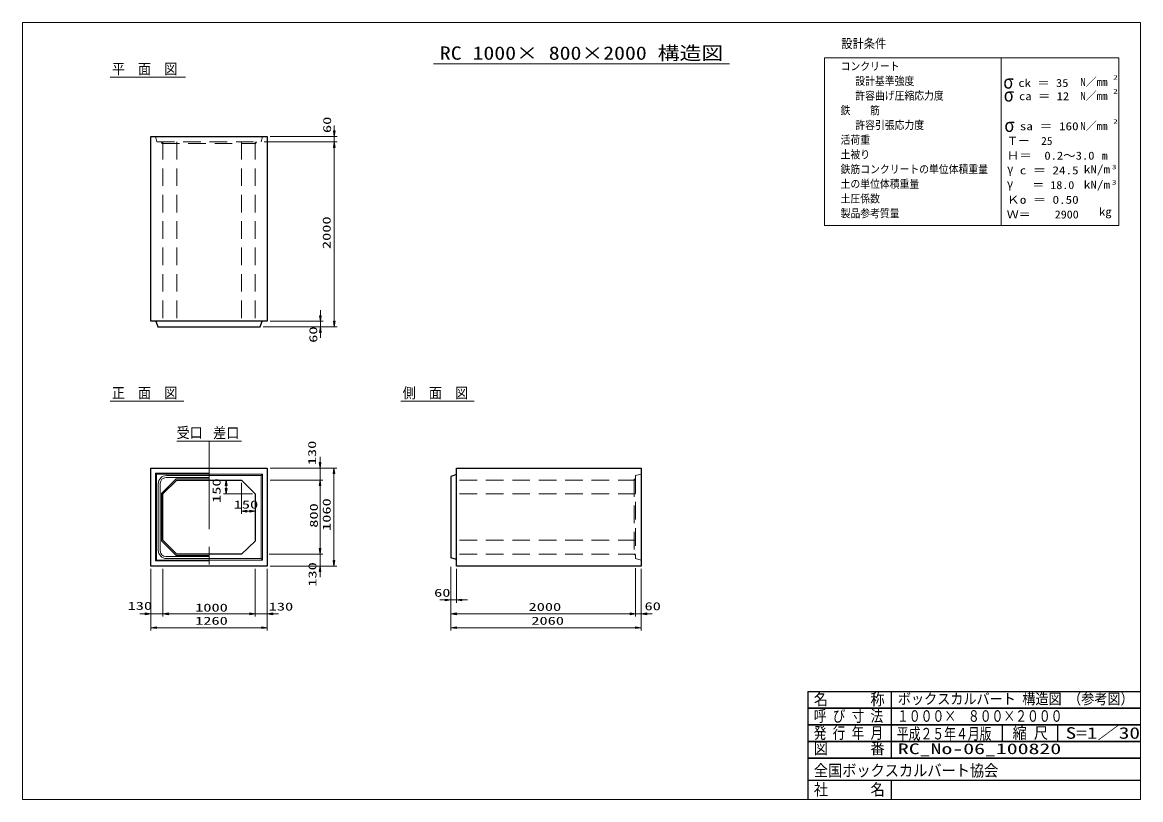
# Model space of a CAD drawing. Units: millimetres on the paper. Extents: x 8 to 412, y 8 to 289.
import ezdxf
from ezdxf.enums import TextEntityAlignment as Align

# ---------------------------------------------------------------- set-up
doc = ezdxf.new("R2010")
doc.units = ezdxf.units.MM
for name, pattern in [('USER1', [9.525, 6.35, -3.175]), ('USER2', [50.8, 31.75, -6.35, 6.35, -6.35]), ('USER3', [1083.763332, 361.244444, -0.01, 361.244444, -0.01, 361.244444, -0.01])]:
    doc.linetypes.add(name, pattern=pattern)
for name, color, linetype, lineweight in [('0_4', 3, 'Continuous', 25), ('BOX', 40, 'Continuous', 13), ('SUNPO', 1, 'USER3', 13), ('TEXT', 2, 'Continuous', 13)]:
    doc.layers.add(name, color=color, linetype=linetype, lineweight=lineweight)
doc.styles.add('ＭＳ ゴシック', font='')
doc.styles.get('ＭＳ ゴシック').set_extended_font_data('MS Gothic')

msp = doc.modelspace()

# ---------------------------------------------------------------- hatches: boundary and pattern name
at = {"layer": 'SUNPO'}
for points in [[(120.494, 249.529), (121.161, 249.529), (120.827, 247.529)], [(120.494, 243.529), (121.161, 243.529), (120.827, 245.529)], [(120.494, 243.529), (121.161, 243.529), (120.827, 245.529)], [(115.494, 182.862), (116.161, 182.862), (115.827, 180.862)], [(115.494, 176.862), (116.161, 176.862), (115.827, 178.862)], [(120.494, 180.862), (121.161, 180.862), (120.827, 178.862)], [(115.375, 129.924), (116.041, 129.924), (115.708, 127.924)], [(120.375, 125.924), (121.041, 125.924), (120.708, 127.924)], [(81.536, 121.591), (82.203, 121.591), (81.87, 123.591)], [(115.375, 121.591), (116.041, 121.591), (115.708, 123.591)], [(115.375, 121.591), (116.041, 121.591), (115.708, 123.591)], [(81.536, 120.591), (82.203, 120.591), (81.87, 118.591)], [(89.323, 112.701), (89.323, 112.034), (87.323, 112.368)], [(90.323, 112.701), (90.323, 112.034), (92.323, 112.368)], [(115.375, 98.924), (116.041, 98.924), (115.708, 96.924)], [(115.375, 98.924), (116.041, 98.924), (115.708, 96.924)], [(115.375, 98.924), (116.041, 98.924), (115.708, 96.924)], [(120.375, 94.591), (121.041, 94.591), (120.708, 92.591)], [(115.375, 90.591), (116.041, 90.591), (115.708, 92.591)], [(115.375, 90.591), (116.041, 90.591), (115.708, 92.591)], [(160.856, 80.677), (160.856, 80.01), (162.856, 80.343)], [(166.856, 80.677), (166.856, 80.01), (164.856, 80.343)], [(52.656, 75.674), (52.656, 75.007), (54.656, 75.34)], [(60.99, 75.674), (60.99, 75.007), (58.99, 75.34)], [(60.99, 75.674), (60.99, 75.007), (58.99, 75.34)], [(90.323, 75.674), (90.323, 75.007), (92.323, 75.34)], [(90.323, 75.674), (90.323, 75.007), (92.323, 75.34)], [(98.656, 75.674), (98.656, 75.007), (96.656, 75.34)], [(164.856, 75.677), (164.856, 75.01), (162.856, 75.343)], [(227.523, 75.677), (227.523, 75.01), (229.523, 75.343)], [(227.523, 75.677), (227.523, 75.01), (229.523, 75.343)], [(233.523, 75.677), (233.523, 75.01), (231.523, 75.343)], [(56.656, 70.674), (56.656, 70.007), (54.656, 70.34)], [(94.656, 70.674), (94.656, 70.007), (96.656, 70.34)], [(164.856, 70.677), (164.856, 70.01), (162.856, 70.343)], [(229.523, 70.677), (229.523, 70.01), (231.523, 70.343)]]:
    msp.add_hatch(color=256, dxfattribs=at).paths.add_polyline_path(points)

# ---------------------------------------------------------------- linework, layer by layer
at = {"layer": '0_4', "color": 6, "lineweight": 13}
for p, q in [((411.667, 288.667), (8.333, 288.667)), ((8.333, 288.667), (8.333, 8.333)), ((411.667, 8.333), (411.667, 288.667)), ((297.686, 275.922), (361.347, 275.922)), ((297.686, 215.439), (297.686, 275.922)), ((361.347, 215.439), (361.347, 275.922)), ((361.347, 275.922), (361.347, 215.439)), ((361.347, 275.922), (403.787, 275.922)), ((403.787, 275.922), (403.787, 215.439)), ((361.347, 215.439), (297.686, 215.439)), ((403.787, 215.439), (361.347, 215.439)), ((8.333, 8.333), (411.667, 8.333))]:
    msp.add_line(p, q, dxfattribs=at)
at = {"layer": '0_4'}
for p, q in [((291.667, 47.333), (411.667, 47.333)), ((291.667, 47.333), (291.667, 8.333)), ((321.667, 47.333), (321.667, 23.333)), ((291.667, 41.333), (411.667, 41.333)), ((411.667, 41.333), (291.667, 41.333)), ((291.667, 35.333), (411.667, 35.333)), ((411.667, 35.333), (291.667, 35.333)), ((361.667, 35.333), (361.667, 29.333)), ((381.667, 35.333), (381.667, 29.333)), ((291.667, 29.333), (411.667, 29.333)), ((411.667, 29.333), (291.667, 29.333)), ((291.667, 23.333), (411.667, 23.333)), ((411.667, 23.333), (291.667, 23.333)), ((291.667, 15.333), (411.667, 15.333)), ((321.667, 15.333), (321.667, 8.333))]:
    msp.add_line(p, q, dxfattribs=at)
at = {"layer": 'BOX', "color": 6, "lineweight": 25}
for p, q in [((54.656, 180.862), (54.656, 247.529)), ((54.656, 247.529), (96.656, 247.529)), ((96.656, 247.529), (96.656, 180.862)), ((96.656, 180.862), (54.656, 180.862)), ((56.49, 180.862), (57.156, 178.862)), ((57.156, 178.862), (94.156, 178.862)), ((94.156, 178.862), (94.823, 180.862)), ((54.656, 92.591), (54.656, 127.924)), ((54.656, 127.924), (96.656, 127.924)), ((96.656, 127.924), (96.656, 92.591)), ((164.856, 125.591), (162.856, 124.924)), ((164.856, 92.591), (164.856, 127.924)), ((164.856, 127.924), (231.523, 127.924)), ((231.523, 127.924), (231.523, 92.591)), ((58.99, 118.591), (63.99, 123.591)), ((63.99, 123.591), (87.323, 123.591)), ((87.323, 123.591), (92.323, 118.591)), ((162.856, 124.924), (162.856, 95.591)), ((58.99, 101.924), (58.99, 118.591)), ((92.323, 118.591), (92.323, 101.591)), ((63.99, 96.924), (58.99, 101.924)), ((92.323, 101.591), (87.323, 96.924)), ((87.323, 96.924), (63.99, 96.924)), ((164.856, 94.924), (162.856, 95.591)), ((96.656, 92.591), (54.656, 92.591)), ((231.523, 92.591), (164.856, 92.591))]:
    msp.add_line(p, q, dxfattribs=at)
at = {"layer": 'BOX', "color": 2, "linetype": 'USER1'}
for p, q in [((56.323, 247.529), (56.823, 245.529)), ((94.99, 247.529), (94.49, 245.529)), ((56.823, 245.529), (94.49, 245.529)), ((58.468, 245.529), (58.644, 245.029)), ((58.644, 245.029), (92.557, 245.029)), ((58.99, 245.529), (58.99, 178.862)), ((63.99, 245.529), (63.99, 178.862)), ((87.323, 245.529), (87.323, 178.862)), ((92.323, 245.529), (92.323, 178.862)), ((92.557, 245.029), (92.772, 245.529)), ((231.523, 125.758), (229.523, 125.258)), ((229.523, 125.258), (229.523, 95.258)), ((229.523, 123.591), (162.856, 123.591)), ((229.523, 124.109), (229.023, 123.911)), ((229.023, 123.911), (229.023, 96.697)), ((229.523, 118.591), (162.856, 118.591)), ((229.523, 101.924), (162.856, 101.924)), ((229.523, 96.924), (162.856, 96.924)), ((229.023, 96.697), (229.523, 96.521)), ((231.523, 94.758), (229.523, 95.258))]:
    msp.add_line(p, q, dxfattribs=at)
at = {"layer": 'BOX', "color": 2}
msp.add_line((63.99, 137.626), (87.323, 137.626), dxfattribs=at)
at = {"layer": 'BOX', "color": 2, "linetype": 'USER2'}
msp.add_line((75.656, 137.626), (75.656, 90.451), dxfattribs=at)
at = {"layer": 'BOX'}
for p, q in [((56.323, 126.091), (56.656, 125.758)), ((56.323, 94.424), (56.323, 126.091)), ((56.323, 126.091), (75.656, 126.091)), ((75.656, 125.758), (56.656, 125.758)), ((56.656, 125.758), (56.656, 94.758)), ((60.323, 125.224), (75.656, 125.224)), ((75.656, 125.758), (94.99, 125.758)), ((94.49, 125.258), (75.656, 125.258)), ((94.49, 125.258), (94.99, 125.758)), ((94.49, 95.258), (94.49, 125.258)), ((94.99, 125.758), (94.99, 94.758)), ((57.356, 98.258), (57.356, 122.258)), ((58.09, 98.058), (58.09, 122.458)), ((63.783, 124.091), (58.49, 118.798)), ((60.123, 124.491), (75.656, 124.491)), ((75.656, 124.091), (63.783, 124.091)), ((58.49, 118.798), (58.49, 101.717)), ((58.49, 101.717), (63.783, 96.424)), ((56.323, 94.424), (56.656, 94.758)), ((75.656, 94.424), (56.323, 94.424)), ((56.656, 94.758), (75.656, 94.758)), ((75.656, 96.024), (60.123, 96.024)), ((75.656, 95.291), (60.323, 95.291)), ((63.783, 96.424), (75.656, 96.424)), ((75.656, 95.258), (94.49, 95.258)), ((94.99, 94.758), (75.656, 94.758)), ((94.49, 95.258), (94.99, 94.758))]:
    msp.add_line(p, q, dxfattribs=at)
for centre, radius, start, end in [((60.323, 122.258), 2.967, 90, 180), ((60.123, 122.458), 2.033, 90, 180), ((60.323, 98.258), 2.967, 180, 270), ((60.123, 98.058), 2.033, 180, 270)]:
    msp.add_arc(centre, radius, start, end, dxfattribs=at)
at = {"layer": 'SUNPO'}
for p, q in [((120.827, 249.529), (120.827, 251.529)), ((97.656, 247.529), (121.827, 247.529)), ((120.827, 245.529), (120.827, 247.529)), ((95.49, 245.529), (121.827, 245.529)), ((95.49, 245.529), (121.827, 245.529)), ((120.827, 243.529), (120.827, 241.529)), ((120.827, 243.529), (120.827, 180.862)), ((115.827, 182.862), (115.827, 184.862)), ((95.156, 178.862), (121.827, 178.862)), ((95.156, 178.862), (116.827, 178.862)), ((97.656, 180.862), (116.827, 180.862)), ((115.827, 180.862), (115.827, 178.862)), ((115.827, 176.862), (115.827, 174.862)), ((97.656, 127.924), (121.708, 127.924)), ((120.708, 125.924), (120.708, 94.591)), ((115.708, 98.924), (115.708, 100.924)), ((97.323, 96.924), (116.708, 96.924)), ((115.708, 96.924), (115.708, 92.591)), ((54.656, 91.591), (54.656, 69.34)), ((96.656, 91.591), (96.656, 69.34)), ((97.656, 92.591), (121.708, 92.591)), ((97.656, 92.591), (116.708, 92.591)), ((115.708, 90.591), (115.708, 88.591)), ((162.856, 92.258), (162.856, 69.343)), ((162.856, 92.258), (162.856, 74.343)), ((162.856, 92.258), (162.856, 79.343)), ((164.856, 91.591), (164.856, 79.343)), ((229.523, 91.758), (229.523, 74.343)), ((229.523, 91.758), (229.523, 74.343)), ((231.523, 91.591), (231.523, 69.343)), ((231.523, 91.591), (231.523, 74.343)), ((160.856, 80.343), (158.856, 80.343)), ((162.856, 80.343), (164.856, 80.343)), ((166.856, 80.343), (168.856, 80.343)), ((164.856, 75.343), (227.523, 75.343)), ((227.523, 75.343), (225.523, 75.343)), ((229.523, 75.343), (231.523, 75.343)), ((233.523, 75.343), (235.523, 75.343)), ((94.656, 70.34), (56.656, 70.34)), ((164.856, 70.343), (229.523, 70.343))]:
    msp.add_line(p, q, dxfattribs=at)
at = {"layer": 'SUNPO', "linetype": 'Continuous'}
for p, q in [((115.708, 129.924), (115.708, 131.924)), ((97.656, 127.924), (116.708, 127.924)), ((115.708, 127.924), (115.708, 123.591)), ((86.323, 123.591), (80.87, 123.591)), ((81.87, 121.591), (81.87, 120.591)), ((87.323, 122.591), (87.323, 111.368)), ((97.656, 123.591), (116.708, 123.591)), ((97.656, 123.591), (116.708, 123.591)), ((115.708, 121.591), (115.708, 98.924)), ((115.708, 121.591), (115.708, 119.591)), ((91.323, 118.591), (80.87, 118.591)), ((92.323, 117.591), (92.323, 111.368)), ((89.323, 112.368), (90.323, 112.368)), ((115.708, 98.924), (115.708, 100.924)), ((97.656, 96.924), (116.708, 96.924)), ((97.656, 96.924), (116.708, 96.924)), ((115.708, 96.924), (115.708, 92.591)), ((54.656, 91.591), (54.656, 74.34)), ((58.99, 91.591), (58.99, 74.34)), ((58.99, 91.591), (58.99, 74.34)), ((92.323, 91.591), (92.323, 74.34)), ((92.323, 91.591), (92.323, 74.34)), ((96.656, 91.591), (96.656, 74.34)), ((97.656, 92.591), (116.708, 92.591)), ((115.708, 90.591), (115.708, 88.591)), ((52.656, 75.34), (50.656, 75.34)), ((58.99, 75.34), (54.656, 75.34)), ((60.99, 75.34), (62.99, 75.34)), ((90.323, 75.34), (60.99, 75.34)), ((90.323, 75.34), (88.323, 75.34)), ((96.656, 75.34), (92.323, 75.34)), ((98.656, 75.34), (100.656, 75.34))]:
    msp.add_line(p, q, dxfattribs=at)
at = {"layer": 'SUNPO'}
for points in [[(120.494, 249.529), (121.161, 249.529), (120.827, 247.529)], [(120.494, 243.529), (121.161, 243.529), (120.827, 245.529)], [(120.494, 243.529), (121.161, 243.529), (120.827, 245.529)], [(115.494, 182.862), (116.161, 182.862), (115.827, 180.862)], [(115.494, 176.862), (116.161, 176.862), (115.827, 178.862)], [(120.494, 180.862), (121.161, 180.862), (120.827, 178.862)], [(120.375, 125.924), (121.041, 125.924), (120.708, 127.924)], [(115.375, 98.924), (116.041, 98.924), (115.708, 96.924)], [(120.375, 94.591), (121.041, 94.591), (120.708, 92.591)], [(115.375, 90.591), (116.041, 90.591), (115.708, 92.591)], [(160.856, 80.677), (160.856, 80.01), (162.856, 80.343)], [(166.856, 80.677), (166.856, 80.01), (164.856, 80.343)], [(164.856, 75.677), (164.856, 75.01), (162.856, 75.343)], [(227.523, 75.677), (227.523, 75.01), (229.523, 75.343)], [(227.523, 75.677), (227.523, 75.01), (229.523, 75.343)], [(233.523, 75.677), (233.523, 75.01), (231.523, 75.343)], [(56.656, 70.674), (56.656, 70.007), (54.656, 70.34)], [(94.656, 70.674), (94.656, 70.007), (96.656, 70.34)], [(164.856, 70.677), (164.856, 70.01), (162.856, 70.343)], [(229.523, 70.677), (229.523, 70.01), (231.523, 70.343)]]:
    msp.add_lwpolyline(points, close=True, dxfattribs=at)
at = {"layer": 'SUNPO', "linetype": 'Continuous'}
for points in [[(115.375, 129.924), (116.041, 129.924), (115.708, 127.924)], [(81.536, 121.591), (82.203, 121.591), (81.87, 123.591)], [(115.375, 121.591), (116.041, 121.591), (115.708, 123.591)], [(115.375, 121.591), (116.041, 121.591), (115.708, 123.591)], [(81.536, 120.591), (82.203, 120.591), (81.87, 118.591)], [(89.323, 112.701), (89.323, 112.034), (87.323, 112.368)], [(90.323, 112.701), (90.323, 112.034), (92.323, 112.368)], [(115.375, 98.924), (116.041, 98.924), (115.708, 96.924)], [(115.375, 98.924), (116.041, 98.924), (115.708, 96.924)], [(115.375, 90.591), (116.041, 90.591), (115.708, 92.591)], [(52.656, 75.674), (52.656, 75.007), (54.656, 75.34)], [(60.99, 75.674), (60.99, 75.007), (58.99, 75.34)], [(60.99, 75.674), (60.99, 75.007), (58.99, 75.34)], [(90.323, 75.674), (90.323, 75.007), (92.323, 75.34)], [(90.323, 75.674), (90.323, 75.007), (92.323, 75.34)], [(98.656, 75.674), (98.656, 75.007), (96.656, 75.34)]]:
    msp.add_lwpolyline(points, close=True, dxfattribs=at)
at = {"layer": 'TEXT', "color": 3}
for p, q in [((156.667, 273.667), (263.333, 273.667)), ((39.973, 268.913), (67.205, 268.913)), ((39.973, 152.048), (66.59, 152.048)), ((144.872, 152.048), (171.334, 152.048))]:
    msp.add_line(p, q, dxfattribs=at)

# ---------------------------------------------------------------- texts
at = {"layer": 'SUNPO', "color": 2, "style": 'ＭＳ ゴシック', "width": 1.5}
for s, p in [('60', (120.558, 248.752)), ('2000', (120.378, 206.91)), ('60', (115.549, 173.106)), ('130', (115.134, 128.95)), ('150', (80.675, 115.355)), ('800', (115.763, 106.401)), ('1060', (120.378, 105.258)), ('130', (115.267, 85.128))]:
    msp.add_text(s, height=2.886, rotation=90, dxfattribs=at).set_placement(p, align=Align.BOTTOM_LEFT)
for s, p in [('150', (84.562, 112.453)), ('60', (156.842, 80.63)), ('130', (46.301, 75.92)), ('1000', (70.656, 75.285)), ('130', (97.184, 75.655)), ('2000', (190.904, 75.536)), ('60', (232.739, 75.78)), ('1260', (70.656, 70.536)), ('2060', (191.904, 70.536))]:
    msp.add_text(s, height=2.886, dxfattribs=at).set_placement(p, align=Align.BOTTOM_LEFT)
at = {"layer": 'TEXT', "style": 'ＭＳ ゴシック'}
for s, height, width, p in [('設計条件', 3.299, 0.9, (303.718, 278.381)), ('コンクリート', 2.886, 0.9, (303.455, 270.526)), ('平\u3000面\u3000図', 3.848, 0.9, (40.598, 268.798)), ('設計基準強度', 2.886, 0.9, (308.761, 265.221)), ('σ', 4.948, 0.9, (362.124, 263.285)), ('  ck ＝ 35', 2.886, 1.15, (363.051, 264.507)), ('2', 1.649, 1.5, (401.745, 267.504)), ('許容曲げ圧縮応力度', 2.886, 0.9, (308.761, 259.916)), ('σ', 4.948, 0.9, (362.277, 258.615)), ('  ca ＝ 12', 2.886, 1.15, (363.297, 259.737)), ('2', 1.649, 1.5, (401.745, 262.485)), ('鉄\u3000\u3000筋', 2.886, 0.9, (303.455, 254.611)), ('許容引張応力度', 2.886, 0.9, (308.761, 249.306)), ('σ', 4.948, 0.9, (362.507, 247.667)), ('  sa ＝ 160', 2.886, 1.2, (363.373, 248.897)), ('2', 1.649, 1.5, (401.745, 251.589)), ('活荷重', 2.886, 0.9, (303.455, 244.001)), ('Ｔー\u300025', 2.886, 1.05, (363.373, 243.592)), ('土被り', 2.886, 0.9, (303.455, 238.696)), ('Ｈ＝\u30000.2～3.0', 2.886, 1.15, (363.373, 238.287)), ('鉄筋コンクリートの単位体積重量', 2.886, 0.9, (303.455, 233.391)), ('γ', 3.299, 0.9, (363.508, 233.183)), ('  c ＝ 24.5', 2.886, 1.2, (363.373, 232.982)), ('kN/m', 2.886, 1.2, (391.181, 233.362)), ('3', 1.649, 1.5, (401.281, 235.19)), ('土の単位体積重量', 2.886, 0.9, (303.455, 228.086)), ('γ', 3.299, 0.9, (363.443, 227.87)), ('    ＝ 18.0', 2.886, 1.1, (363.965, 227.677)), ('kN/m', 2.886, 1.2, (391.181, 227.812)), ('3', 1.649, 1.5, (401.281, 229.64)), ('土圧係数', 2.886, 0.9, (303.455, 222.781)), ('Ｋo ＝ 0.50', 2.886, 1.2, (363.373, 222.372)), ('   kg', 2.886, 1.15, (389.899, 218.067)), ('製品参考質量', 2.886, 0.9, (303.455, 217.475)), ('Ｗ＝\u3000\u30002900', 2.886, 1.1, (363.373, 217.067)), ('側\u3000面\u3000図', 3.848, 0.9, (145.497, 151.933)), ('正\u3000面\u3000図', 3.848, 0.9, (40.598, 151.933)), ('受口', 3.848, 0.9, (63.95, 137.61)), ('差口', 3.848, 0.9, (77.125, 137.561)), ('名      称', 4.169, 0.9, (293.792, 41.156)), ('ボックスカルバート 構造図 （参考図）', 3.848, 0.9, (324.125, 41.593)), ('呼 び 寸 法', 4.169, 0.8, (293.792, 35.156)), ('１０００×\u3000８００×２０００', 4.169, 0.75, (323.792, 35.156)), ('発 行 年 月', 4.169, 0.8, (293.792, 29.06)), ('平成２５年４月版', 4.169, 0.75, (323.739, 28.78)), ('縮 尺', 4.169, 0.9, (365.492, 29.034)), ('S=1／30', 4.169, 1.35, (384.617, 29.034)), ('図      番', 4.169, 0.9, (293.792, 23.505)), ('RC_No-06_100820', 3.848, 1.5, (324.125, 23.593)), ('全国ボックスカルバート協会', 4.169, 0.9, (293.792, 15.51)), ('社\u3000\u3000\u3000名', 4.169, 0.9, (293.792, 8.656))]:
    msp.add_text(s, height=height, dxfattribs=dict(at, width=width)).set_placement(p, align=Align.BOTTOM_LEFT)
at = {"layer": 'TEXT', "style": 'ＭＳ ゴシック', "width": 1.2}
msp.add_text('RC 1000× 800×2000 構造図', height=4.811, dxfattribs=at).set_placement((210, 273.741), align=Align.BOTTOM_CENTER)
at = {"layer": 'TEXT', "style": 'ＭＳ ゴシック'}
for s, p in [('N／mm', (389.899, 264.878)), ('N／mm', (389.899, 259.86)), ('N／mm', (389.899, 248.963)), ('    m', (389.899, 238.287))]:
    msp.add_text(s, height=2.886, dxfattribs=at).set_placement(p, align=Align.BOTTOM_LEFT)

doc.saveas('drawing.dxf')
